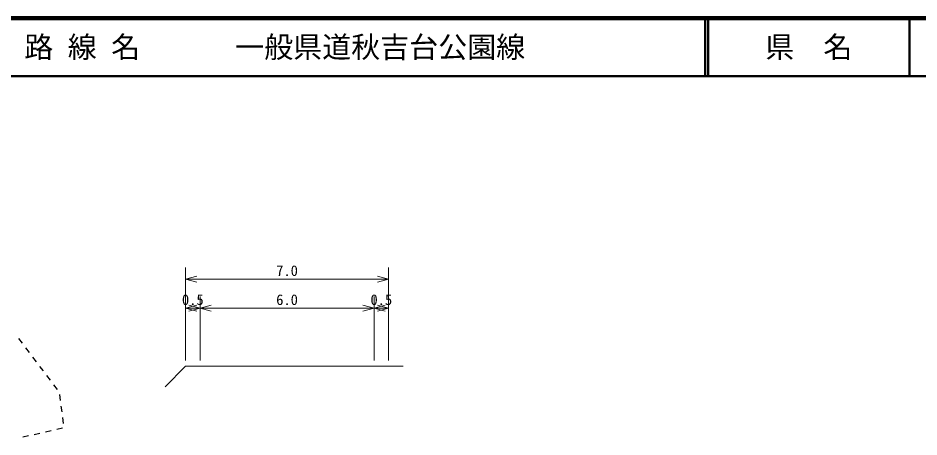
# Model space of a CAD drawing. Units: millimetres on the paper, with parts at other scales. Extents: x 40 to 680, y 20 to 380.
# Drawn here: x 179.3 to 334.6, y 307.8 to 380 of the extents above; entities that cross this region are included whole.
import ezdxf
from ezdxf.enums import TextEntityAlignment as Align

# ---------------------------------------------------------------- set-up
doc = ezdxf.new("R2010")
doc.units = ezdxf.units.MM
for name, color, linetype, lineweight in [('M-BGD', 7, 'Continuous', 25), ('M-STR-HTXT', 7, 'Continuous', 13), ('M-TTL', 2, 'Continuous', 140), ('M-TTL-LINE', 7, 'Continuous', 50)]:
    doc.layers.add(name, color=color, linetype=linetype, lineweight=lineweight)
doc.layers.add('M-TTL-TXT', color=7, linetype='Continuous')
doc.styles.add('ＭＳ ゴシック', font='')
doc.styles.get('ＭＳ ゴシック').set_extended_font_data('MS Gothic')

msp = doc.modelspace()

# ---------------------------------------------------------------- linework, layer by layer
at = {"layer": 'M-BGD'}
for p, q in [((180.049, 323.977), (179.444, 324.773)), ((181.259, 322.384), (180.654, 323.18)), ((182.47, 320.792), (181.864, 321.588)), ((183.68, 319.2), (183.075, 319.996)), ((184.89, 317.607), (184.285, 318.403)), ((186.1, 316.015), (185.495, 316.811)), ((186.62, 314.138), (186.487, 315.129)), ((186.888, 312.155), (186.754, 313.146)), ((187.155, 310.173), (187.021, 311.164)), ((185.986, 309.183), (186.961, 309.409)), ((180.141, 307.831), (181.115, 308.057)), ((182.089, 308.282), (183.063, 308.507)), ((184.038, 308.733), (185.012, 308.958))]:
    msp.add_line(p, q, dxfattribs=at)
at = {"layer": 'M-STR-HTXT'}
for p, q in [((208.183, 321.014), (208.183, 337.014)), ((210.115, 335.532), (208.183, 335.014)), ((243.183, 335.014), (241.251, 335.532)), ((243.183, 321.014), (243.183, 337.014)), ((208.183, 335.014), (243.183, 335.014)), ((208.183, 335.014), (210.115, 334.497)), ((241.251, 334.497), (243.183, 335.014)), ((210.683, 321.014), (210.683, 332.014)), ((240.683, 321.014), (240.683, 332.014)), ((210.115, 330.532), (208.183, 330.014)), ((208.183, 330.014), (210.683, 330.014)), ((208.183, 330.014), (210.115, 329.497)), ((210.683, 330.014), (208.751, 330.532)), ((208.751, 329.497), (210.683, 330.014)), ((212.615, 330.532), (210.683, 330.014)), ((210.683, 330.014), (240.683, 330.014)), ((210.683, 330.014), (212.615, 329.497)), ((240.683, 330.014), (238.751, 330.532)), ((238.751, 329.497), (240.683, 330.014)), ((242.615, 330.532), (240.683, 330.014)), ((240.683, 330.014), (243.183, 330.014)), ((240.683, 330.014), (242.615, 329.497)), ((243.183, 330.014), (241.251, 330.532)), ((241.251, 329.497), (243.183, 330.014)), ((208.183, 320.014), (204.648, 316.479)), ((208.183, 320.014), (210.683, 320.014)), ((210.683, 320.014), (240.683, 320.014)), ((240.683, 320.014), (243.183, 320.014)), ((243.183, 320.014), (245.683, 320.014))]:
    msp.add_line(p, q, dxfattribs=at)
at = {"layer": 'M-TTL'}
msp.add_line((680, 380), (40, 380), dxfattribs=at)
at = {"layer": 'M-TTL-LINE'}
for p, q in [((297.75, 380), (297.75, 370)), ((298.25, 380), (298.25, 370)), ((333, 380), (333, 370)), ((40, 370), (680, 370))]:
    msp.add_line(p, q, dxfattribs=at)

# ---------------------------------------------------------------- texts
at = {"layer": 'M-STR-HTXT', "style": 'ＭＳ ゴシック'}
for s, p in [('7.0', (225.683, 335.014)), ('0.5', (209.433, 330.014)), ('6.0', (225.683, 330.014)), ('0.5', (241.933, 330.014))]:
    msp.add_text(s, height=1.833, dxfattribs=at).set_placement(p, align=Align.BOTTOM_CENTER)
at = {"layer": 'M-TTL-TXT', "style": 'ＭＳ ゴシック'}
for s, p in [('路 線 名', (180.38, 375)), ('一般県道秋吉台公園線', (216.734, 375))]:
    msp.add_text(s, height=3.666, dxfattribs=at).set_placement(p, align=Align.MIDDLE_LEFT)
msp.add_text('県\u3000名', height=3.666, dxfattribs=at).set_placement((315.625, 375), align=Align.MIDDLE_CENTER)

doc.saveas('drawing.dxf')
